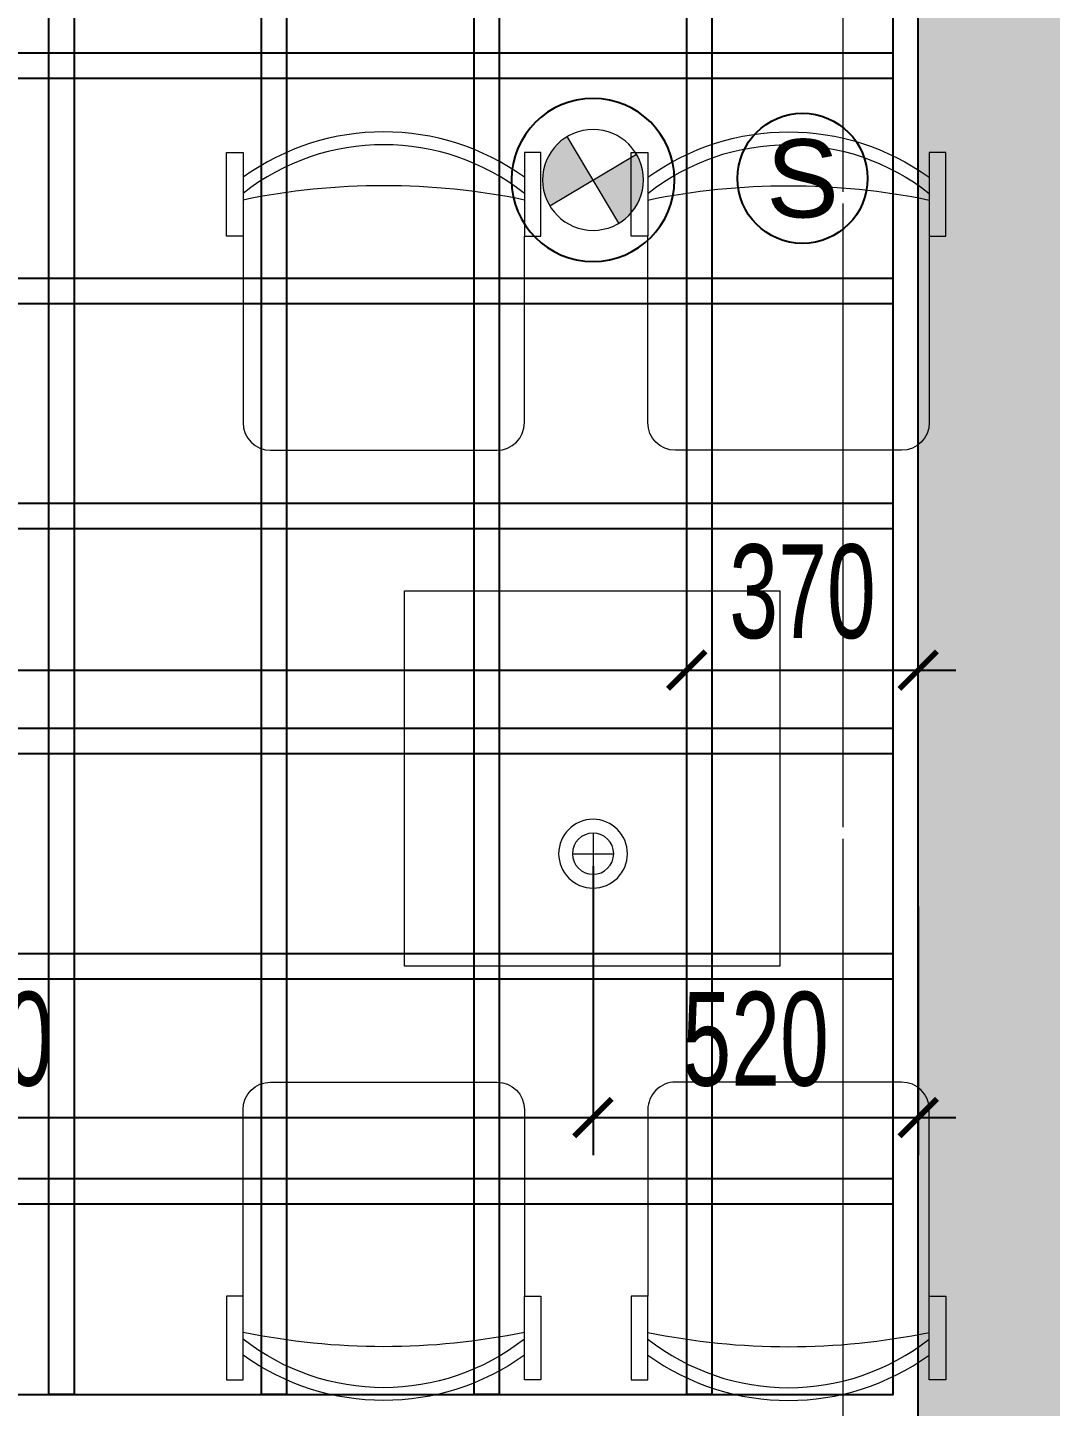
# Model space of a CAD drawing. Header units: millimetres. Extents: x -343543 to 400519, y -115663 to 104219.
# Drawn here: x -240358 to -238723, y 15136 to 17341 of the extents above; entities that cross this region are included whole.
import ezdxf
from ezdxf.enums import TextEntityAlignment as Align
from ezdxf.xclip import XClip

# ---------------------------------------------------------------- set-up
doc = ezdxf.new("R2010")
doc.units = ezdxf.units.MM
doc.header["$XCLIPFRAME"] = 0
doc.linetypes.add('XREF MAT BANG TUONG XAY$0$CENTER', pattern=[50.8, 31.75, -6.35, 6.35, -6.35])
doc.layers.get('0').update_dxf_attribs({"color": 231, "lineweight": 0})
doc.layers.get('DefPoints').update_dxf_attribs({"color": 191})
for name, color, linetype, lineweight in [('1-INNO-E-Emergency', 1, 'EME', 5), ('A-CLNG', 157, 'Continuous', 25), ('A-PATT', 252, 'Continuous', 9), ('A-SYMBOLS', 10, 'Continuous', 13), ('fix lighting', 2, 'Continuous', 5), ('SME-E-LTG-DIM', 55, 'Continuous', 18), ('XREF MAT BANG TUONG XAY$0$A-GRID', 8, 'XREF MAT BANG TUONG XAY$0$CENTER', 15)]:
    doc.layers.add(name, color=color, linetype=linetype, lineweight=lineweight)
doc.layers.add('A-BaoChay', color=4, linetype='Continuous', lineweight=25, true_color=0x00ffff)
doc.layers.add('A-TEXT', color=255, linetype='Continuous')
doc.styles.add('LHP', font='arial.ttf')
doc.styles.add('ROMANSssss', font='vntimeh.shx', dxfattribs={"width": 0.7})
doc.styles.add('SM-DIMTEXT', font='SME.shx', dxfattribs={"width": 0.7})
doc.linetypes.add('EME', pattern='A,2463.214661,-165.6529,["E",ROMANSssss,S=300,R=360,X=0,Y=-153.361507],-321.423057,2528.257516', length=5478.548134)
doc.dimstyles.new('SDIM-100', dxfattribs={"dimscale": 100, "dimtxt": 2, "dimasz": 0.6, "dimexe": 0.6, "dimexo": 0.2, "dimgap": 0.5, "dimtad": 1, "dimdec": 0, "dimzin": 12, "dimtxsty": 'SM-DIMTEXT', "dimblk": 'ARCHTICK', "dimblk1": 'ARCHTICK', "dimblk2": 'ARCHTICK', "dimcen": 0.12, "dimdle": 0.6, "dimclrd": 7, "dimclre": 8, "dimadec": 0, "dimazin": 3, "dimtfac": 2, "dimtix": 1, "dimtmove": 1, "dimatfit": 3, "dimfxl": 1, "dimtzin": 0, "dimarcsym": 1})

# ---------------------------------------------------------------- blocks, each defined once
blk = doc.blocks.new('XREF MAT BANG TUONG XAY$0$00.xref_IKIGAI_Truc')
at = {"layer": 'XREF MAT BANG TUONG XAY$0$A-GRID', "color": 8, "ltscale": 20}
blk.add_lwpolyline([(23800, -3895), (23800, 22924.4)], dxfattribs=at)
blk = doc.blocks.new('XREF MAT BANG TUONG XAY$0$xref_IKIGAI_Cot')
at = {"layer": 'XREF MAT BANG TUONG XAY$0$A-GRID', "color": 8, "ltscale": 20}
blk.add_lwpolyline([(23800, -3895), (23800, 22924.4)], dxfattribs=at)
blk = doc.blocks.new('XREF MAT BANG NOI THAT$0$YLD.Studio-01-77')
at = {"color": 8}
for p, q in [((0, 388.1), (0, 50)), ((510, 50), (510, 388.1)), ((50, 0), (460, 0))]:
    blk.add_line(p, q, dxfattribs=at)
for points in [[(0, 388.1), (-30, 388.1), (-30, 539.6), (0, 539.6)], [(510, 388.1), (540, 388.1), (540, 539.6), (510, 539.6)]]:
    blk.add_lwpolyline(points, close=True, dxfattribs=at)
for centre, radius, start, end in [((255, 141.1), 435.9, 54.1965, 125.8035), ((255, 141.1), 412.7, 51.8356, 128.1644), ((255, -784.2), 1263.7, 78.3587, 101.6413), ((50, 50), 50, 180, 270), ((460, 50), 50, 270, 0)]:
    blk.add_arc(centre, radius, start, end, dxfattribs=at)
blk = doc.blocks.new('XREF MAT BANG NOI THAT')
at = {"color": 8}
blk.add_lwpolyline([(23698.7, 15840.2), (23098.7, 15840.2), (23098.7, 16440.2), (23698.7, 16440.2)], close=True, dxfattribs=at)
at = {"color": 8, "yscale": 0.8823529411764698, "zscale": 0.8823529411764698}
for p, xscale in [((22840.3, 16665.2), 0.8823529411764698), ((23937.6, 16665.2), -0.8823529411764698)]:
    blk.add_blockref('XREF MAT BANG NOI THAT$0$YLD.Studio-01-77', p, dxfattribs=dict(at, xscale=xscale))
at = {"color": 8, "yscale": 0.8823529411764698, "zscale": 0.8823529411764698, "rotation": 180}
for p, xscale in [((22840.3, 15654.7), -0.8823529411764698), ((23937.6, 15654.7), 0.8823529411764698)]:
    blk.add_blockref('XREF MAT BANG NOI THAT$0$YLD.Studio-01-77', p, dxfattribs=dict(at, xscale=xscale))
blk = doc.blocks.new('01.Xref _MB T1')
at = {"color": 8}
blk.add_blockref('XREF MAT BANG TUONG XAY$0$00.xref_IKIGAI_Truc', (0.00011, 0), dxfattribs=at)
ref = blk.add_blockref('XREF MAT BANG TUONG XAY$0$xref_IKIGAI_Cot', (-0.00927, -0.00001), dxfattribs=at)
XClip(ref).set_block_clipping_path([(-1610.3425959283, -2225.6693134198), (41829.1295208634, 21555.8819575264)])
at = {"layer": 'A-PATT', "color": 8}
blk.add_blockref('XREF MAT BANG NOI THAT', (0, 0), dxfattribs=at)
blk = doc.blocks.new('_ArchTick')
at = {"color": 0, "linetype": 'ByBlock', "const_width": 0.15}
blk.add_lwpolyline([(-0.5, -0.5), (0.5, 0.5)], dxfattribs=at)
blk = doc.blocks.new('*D1157')
at = {"layer": 'DefPoints', "color": 0, "transparency": 16777216}
for p in [(-240496.9, 19085), (-239261.5, 19085, 0), (-239261.5, 15115)]:
    blk.add_point(p, dxfattribs=at)
at = {"layer": 'SME-E-LTG-DIM', "color": 7, "lineweight": -2, "transparency": 16777216}
blk.add_line((-240496.9, 15055), (-240496.9, 19145), dxfattribs=at)
at = {"layer": 'SME-E-LTG-DIM', "color": 8, "lineweight": -2, "transparency": 16777216}
for p, q in [((-239281.5, 19085), (-240556.9, 19085)), ((-239281.5, 15115), (-240556.9, 15115))]:
    blk.add_line(p, q, dxfattribs=at)
at = {"layer": 'SME-E-LTG-DIM', "color": 7, "lineweight": -2, "transparency": 16777216, "xscale": 60, "yscale": 60, "zscale": 60}
for p, rotation in [((-240496.9, 19085), 90), ((-240496.9, 15115), 270)]:
    blk.add_blockref('_ArchTick', p, dxfattribs=dict(at, rotation=rotation))
at = {"layer": 'SME-E-LTG-DIM', "color": 0, "transparency": 16777216, "insert": (-240621.9, 17100), "char_height": 150, "attachment_point": 5, "rotation": 90, "style": 'SM-DIMTEXT'}
blk.add_mtext('3970', dxfattribs=at)
blk = doc.blocks.new('*D1163')
at = {"layer": 'DefPoints', "color": 0, "transparency": 16777216}
for p in [(-241494, 16020, 0), (-239454, 16020, 0), (-239454, 15598)]:
    blk.add_point(p, dxfattribs=at)
at = {"layer": 'SME-E-LTG-DIM', "color": 8, "lineweight": -2, "transparency": 16777216}
for p, q in [((-241494, 16000), (-241494, 15538)), ((-239454, 16000), (-239454, 15538))]:
    blk.add_line(p, q, dxfattribs=at)
at = {"layer": 'SME-E-LTG-DIM', "color": 7, "lineweight": -2, "transparency": 16777216}
blk.add_line((-241554, 15598), (-239394, 15598), dxfattribs=at)
at = {"layer": 'SME-E-LTG-DIM', "color": 7, "lineweight": -2, "transparency": 16777216, "xscale": 60, "yscale": 60, "zscale": 60, "rotation": 180}
blk.add_blockref('_ArchTick', (-241494, 15598), dxfattribs=at)
at = {"layer": 'SME-E-LTG-DIM', "color": 7, "lineweight": -2, "transparency": 16777216, "xscale": 60, "yscale": 60, "zscale": 60}
blk.add_blockref('_ArchTick', (-239454, 15598), dxfattribs=at)
at = {"layer": 'SME-E-LTG-DIM', "color": 0, "transparency": 16777216, "insert": (-240474, 15723), "char_height": 150, "attachment_point": 5, "style": 'SM-DIMTEXT'}
blk.add_mtext('2040', dxfattribs=at)
blk = doc.blocks.new('*D1164')
at = {"layer": 'DefPoints', "color": 0, "transparency": 16777216}
for p in [(-239454, 16020, 0), (-238934, 15955.4), (-238934, 15598)]:
    blk.add_point(p, dxfattribs=at)
at = {"layer": 'SME-E-LTG-DIM', "color": 8, "lineweight": -2, "transparency": 16777216}
for p, q in [((-239454, 16000), (-239454, 15538)), ((-238934, 15935.4), (-238934, 15538))]:
    blk.add_line(p, q, dxfattribs=at)
at = {"layer": 'SME-E-LTG-DIM', "color": 7, "lineweight": -2, "transparency": 16777216}
blk.add_line((-239514, 15598), (-238874, 15598), dxfattribs=at)
at = {"layer": 'SME-E-LTG-DIM', "color": 7, "lineweight": -2, "transparency": 16777216, "xscale": 60, "yscale": 60, "zscale": 60, "rotation": 180}
blk.add_blockref('_ArchTick', (-239454, 15598), dxfattribs=at)
at = {"layer": 'SME-E-LTG-DIM', "color": 7, "lineweight": -2, "transparency": 16777216, "xscale": 60, "yscale": 60, "zscale": 60}
blk.add_blockref('_ArchTick', (-238934, 15598), dxfattribs=at)
at = {"layer": 'SME-E-LTG-DIM', "color": 0, "transparency": 16777216, "insert": (-239194, 15723), "char_height": 150, "attachment_point": 5, "style": 'SM-DIMTEXT'}
blk.add_mtext('520', dxfattribs=at)
blk = doc.blocks.new('*D1178')
at = {"layer": 'DefPoints', "color": 0, "transparency": 16777216}
for p in [(-239304, 16313.6), (-246444, 16180, 0), (-239304, 16180)]:
    blk.add_point(p, dxfattribs=at)
at = {"layer": 'SME-E-LTG-DIM', "color": 8, "lineweight": -2, "transparency": 16777216}
for p, q in [((-246444, 16200), (-246444, 16373.6)), ((-239304, 16200), (-239304, 16373.6))]:
    blk.add_line(p, q, dxfattribs=at)
at = {"layer": 'SME-E-LTG-DIM', "color": 7, "lineweight": -2, "transparency": 16777216}
blk.add_line((-246504, 16313.6), (-239244, 16313.6), dxfattribs=at)
at = {"layer": 'SME-E-LTG-DIM', "color": 7, "lineweight": -2, "transparency": 16777216, "xscale": 60, "yscale": 60, "zscale": 60, "rotation": 180}
blk.add_blockref('_ArchTick', (-246444, 16313.6), dxfattribs=at)
at = {"layer": 'SME-E-LTG-DIM', "color": 7, "lineweight": -2, "transparency": 16777216, "xscale": 60, "yscale": 60, "zscale": 60}
blk.add_blockref('_ArchTick', (-239304, 16313.6), dxfattribs=at)
at = {"layer": 'SME-E-LTG-DIM', "color": 0, "transparency": 16777216, "insert": (-242874, 16440.3), "char_height": 150, "attachment_point": 5, "style": 'SM-DIMTEXT'}
blk.add_mtext('{\\fArial|b0|i0|c163|p34;340x21=}7140', dxfattribs=at)
blk = doc.blocks.new('*D1179')
at = {"layer": 'DefPoints', "color": 0, "transparency": 16777216}
for p in [(-238934, 16313.6), (-239304, 16180), (-238934, 16180)]:
    blk.add_point(p, dxfattribs=at)
at = {"layer": 'SME-E-LTG-DIM', "color": 8, "lineweight": -2, "transparency": 16777216}
for p, q in [((-239304, 16200), (-239304, 16373.6)), ((-238934, 16200), (-238934, 16373.6))]:
    blk.add_line(p, q, dxfattribs=at)
at = {"layer": 'SME-E-LTG-DIM', "color": 7, "lineweight": -2, "transparency": 16777216}
blk.add_line((-239364, 16313.6), (-238874, 16313.6), dxfattribs=at)
at = {"layer": 'SME-E-LTG-DIM', "color": 7, "lineweight": -2, "transparency": 16777216, "xscale": 60, "yscale": 60, "zscale": 60, "rotation": 180}
blk.add_blockref('_ArchTick', (-239304, 16313.6), dxfattribs=at)
at = {"layer": 'SME-E-LTG-DIM', "color": 7, "lineweight": -2, "transparency": 16777216, "xscale": 60, "yscale": 60, "zscale": 60}
blk.add_blockref('_ArchTick', (-238934, 16313.6), dxfattribs=at)
at = {"layer": 'SME-E-LTG-DIM', "color": 0, "transparency": 16777216, "insert": (-239119, 16438.6), "char_height": 150, "attachment_point": 5, "style": 'SM-DIMTEXT'}
blk.add_mtext('370', dxfattribs=at)
blk = doc.blocks.new('Den downligh su co')
at = {"layer": '1-INNO-E-Emergency'}
h = blk.add_hatch(color=1, dxfattribs=at)
h.dxf.hatch_style = 1
h.paths.add_polyline_path([(-51.3, 51.3), (0, 0), (51.3, 51.3, 0.414214)])
h.paths.add_polyline_path([(0, 0), (-51.3, -51.3, 0.414214), (51.3, -51.3)])
at = {"layer": '1-INNO-E-Emergency', "color": 1}
for points in [[(-51.3, 51.3), (51.3, -51.3)], [(-51.3, -51.3), (51.3, 51.3)]]:
    blk.add_lwpolyline(points, dxfattribs=at)
blk.add_circle((0, 0), 72.5, dxfattribs=at)
at = {"layer": 'DefPoints', "ltscale": 5}
blk.add_circle((0, 0), 117.2, dxfattribs=at)
blk = doc.blocks.new('Exit su co')
at = {"layer": '1-INNO-E-Emergency', "xscale": -1.112275862068966, "yscale": 1.112275862068966, "zscale": 1.112275862068966, "rotation": 255.7726182171235}
blk.add_blockref('Den downligh su co', (23400, 17100, 0), dxfattribs=at)
blk = doc.blocks.new('dau bao khoi')
blk.add_circle((0, 0), 104)
at = {"layer": 'A-TEXT', "ltscale": 5, "style": 'LHP'}
blk.add_text('S', height=125, dxfattribs=at).set_placement((0, 0), align=Align.MIDDLE_CENTER)
blk = doc.blocks.new('A$C1bd1283e')
at = {"color": 0, "linetype": 'ByBlock'}
for p, q in [((-11.7, -11.7), (11.7, 11.7)), ((-11.7, 11.7), (11.7, -11.7))]:
    blk.add_line(p, q, dxfattribs=at)
for radius, start, end in [(27.5, 315, 135), (27.5, 135, 315), (16.5, 135, 315), (16.5, 315, 135)]:
    blk.add_arc((0, 0), radius, start, end, dxfattribs=at)

msp = doc.modelspace()

# ---------------------------------------------------------------- block references
at = {"layer": 'A-SYMBOLS'}
msp.add_blockref('01.Xref _MB T1', (-262854, 0), dxfattribs=at)

# ---------------------------------------------------------------- next in the draw order: hatches: boundary and pattern name
at = {"layer": 'A-PATT'}
h = msp.add_hatch(dxfattribs=at)
h.set_pattern_fill('DOTS', color=256, scale=25)
h.set_pattern_definition([(0, (-262854.025, -1e-05), (19.84375, 39.6875), [0, -39.6875])])
h.paths.add_polyline_path([(-248629, 19175), (-246774, 19175), (-246774, 15115), (-238934, 15115), (-238934, 19175), (-237079, 19175), (-237079, 14715), (-248629, 14715)])
h.paths.add_polyline_path([(-246444, 19385), (-239264, 19385), (-239264, 19085), (-246444, 19085)])

# ---------------------------------------------------------------- next in the draw order: linework, layer by layer
at = {"layer": 'A-CLNG', "color": 251}
msp.add_lwpolyline([(-248629, 19175), (-246774, 19175), (-246774, 15115), (-238934, 15115), (-238934, 19175), (-237079, 19175), (-237079, 14715), (-248629, 14715)], close=True, dxfattribs=at)
at = {"layer": 'A-CLNG', "color": 251, "elevation": 0}
for points in [[(-246774, 15115), (-238934, 15115), (-238934, 19085), (-246774, 19085)], [(-246734, 15155), (-238974, 15155), (-238974, 19045), (-246734, 19045)], [(-240324, 19045), (-240284, 19045), (-240284, 15155), (-240324, 15155)], [(-239984, 19045), (-239944, 19045), (-239944, 15155), (-239984, 15155)], [(-239644, 19045), (-239604, 19045), (-239604, 15155), (-239644, 15155)], [(-239304, 19045), (-239264, 19045), (-239264, 15155), (-239304, 15155)], [(-238974, 17300), (-246734, 17300), (-246734, 17260), (-238974, 17260)], [(-238974, 16940), (-246734, 16940), (-246734, 16900), (-238974, 16900)], [(-238974, 16580), (-246734, 16580), (-246734, 16540), (-238974, 16540)], [(-238974, 16220), (-246734, 16220), (-246734, 16180), (-238974, 16180)], [(-238974, 15860), (-246734, 15860), (-246734, 15820), (-238974, 15820)], [(-238974, 15500), (-246734, 15500), (-246734, 15460), (-238974, 15460)]]:
    msp.add_lwpolyline(points, close=True, dxfattribs=at)

# ---------------------------------------------------------------- next in the draw order: block references
at = {"layer": 'A-BaoChay', "color": 1}
msp.add_blockref('dau bao khoi', (-239119, 17100, 0), dxfattribs=at)
at = {"layer": 'fix lighting'}
msp.add_blockref('Exit su co', (-262854, -2.5), dxfattribs=at)
at = {"layer": 'fix lighting', "xscale": 2, "yscale": 2, "zscale": 2, "rotation": 315}
msp.add_blockref('A$C1bd1283e', (-239454, 16020, 0), dxfattribs=at)

# ---------------------------------------------------------------- next in the draw order: dimensions: what is measured, and where the dimension line sits
at = {"layer": 'SME-E-LTG-DIM'}
dim = msp.add_linear_dim(base=(-240496.9, 19085), p1=(-239261.5, 15115), p2=(-239261.5, 19085, 0), angle=90, dimstyle='SDIM-100', override={"dimtxt": 1.5, "dimtfill": 0}, dxfattribs=at)
dim.commit()
dim.dimension.update_dxf_attribs({"geometry": '*D1157', "text_midpoint": (-240621.9, 17100)})
dim = msp.add_linear_dim(base=(-239304, 16313.6), p1=(-246444, 16180, 0), p2=(-239304, 16180), text='{\\fArial|b0|i0|c163|p34;340x21=}<>', dimstyle='SDIM-100', override={"dimtxt": 1.5, "dimtfill": 0}, dxfattribs=at)
dim.commit()
dim.dimension.update_dxf_attribs({"geometry": '*D1178', "text_midpoint": (-242874, 16440.3)})
for base, p1, p2, picture, middle in [((-238934, 16313.6), (-239304, 16180), (-238934, 16180), '*D1179', (-239119, 16438.6)), ((-239454, 15598), (-241494, 16020, 0), (-239454, 16020, 0), '*D1163', (-240474, 15723)), ((-238934, 15598), (-239454, 16020, 0), (-238934, 15955.4), '*D1164', (-239194, 15723))]:
    dim = msp.add_linear_dim(base=base, p1=p1, p2=p2, dimstyle='SDIM-100', override={"dimtxt": 1.5, "dimtfill": 0}, dxfattribs=at)
    dim.commit()
    dim.dimension.update_dxf_attribs({"geometry": picture, "text_midpoint": middle})

doc.saveas('drawing.dxf')
